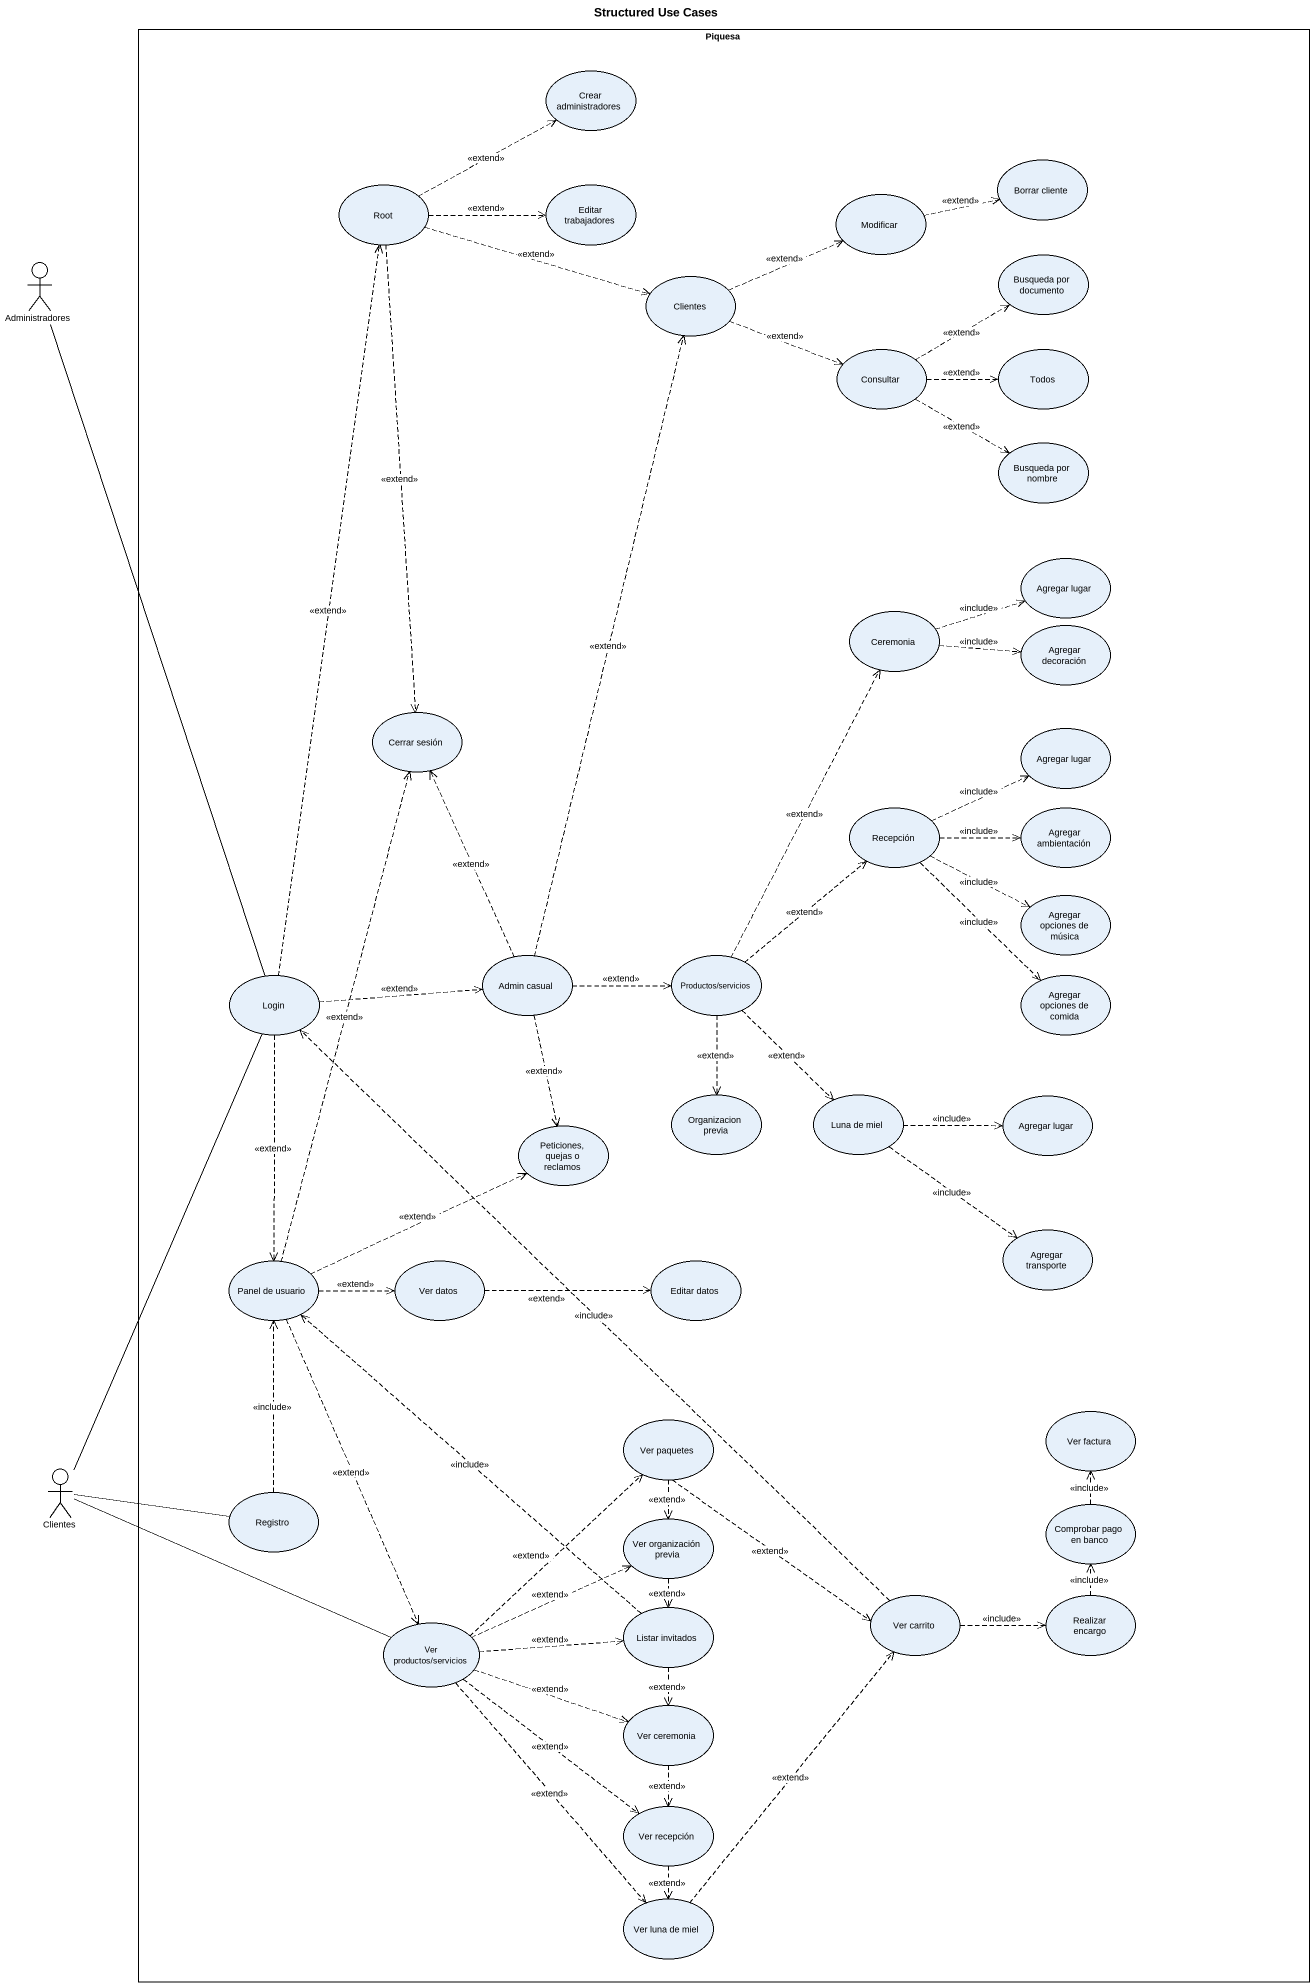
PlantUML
@startuml
title Structured Use Cases
rectangle Piquesa {
  usecase "Crear administradores" as Crear_administradores
  usecase "Borrar cliente" as Borrar_cliente
  usecase Root
  usecase "Editar trabajadores" as Editar_trabajadores
  usecase Modificar
  usecase Clientes
  usecase "Busqueda por documento" as Busqueda_por_documento
  usecase Consultar
  usecase Todos
  usecase "Busqueda por nombre" as Busqueda_por_nombre
  usecase "Agregar lugar" as Agregar_lugar
  usecase Ceremonia
  usecase "Agregar decoración" as Agregar_decoración
  usecase "Cerrar sesión" as Cerrar_sesión
  usecase "Agregar lugar" as Agregar_lugar_2
  usecase Recepción
  usecase "Agregar ambientación" as Agregar_ambientación
  usecase "Agregar opciones de música" as Agregar_opciones_de_música
  usecase Login
  usecase "Admin casual" as Admin_casual
  usecase "Productos/servicios" as Productos_servicios
  usecase "Agregar opciones de comida" as Agregar_opciones_de_comida
  usecase "Organizacion previa" as Organizacion_previa
  usecase "Luna de miel" as Luna_de_miel
  usecase "Agregar lugar" as Agregar_lugar_3
  usecase "Peticiones, quejas o reclamos" as Peticiones_quejas_o_reclamos
  usecase "Agregar transporte" as Agregar_transporte
  usecase "Panel de usuario" as Panel_de_usuario
  usecase "Ver datos" as Ver_datos
  usecase "Editar datos" as Editar_datos
  usecase "Ver factura" as Ver_factura
  usecase "Ver paquetes" as Ver_paquetes
  usecase Registro
  usecase "Ver organización previa" as Ver_organización_previa
  usecase "Comprobar pago en banco" as Comprobar_pago_en_banco
  usecase "Ver carrito" as Ver_carrito
  usecase "Realizar encargo" as Realizar_encargo
  usecase "Ver productos/servicios" as Ver_productos_servicios
  usecase "Listar invitados" as Listar_invitados
  usecase "Ver ceremonia" as Ver_ceremonia
  usecase "Ver recepción" as Ver_recepción
  usecase "Ver luna de miel" as Ver_luna_de_miel
}
actor Administradores
actor "Clientes" as Clientes_2
Root .right.> Crear_administradores : <<extend>>
Root .right.> Editar_trabajadores : <<extend>>
Root .right.> Clientes : <<extend>>
Root ..> Cerrar_sesión : <<extend>>
Modificar .right.> Borrar_cliente : <<extend>>
Administradores -- Login
Clientes .right.> Modificar : <<extend>>
Clientes .right.> Consultar : <<extend>>
Consultar .right.> Busqueda_por_documento : <<extend>>
Consultar .right.> Todos : <<extend>>
Consultar .right.> Busqueda_por_nombre : <<extend>>
Ceremonia .right.> Agregar_lugar : <<include>>
Ceremonia .right.> Agregar_decoración : <<include>>
Recepción .right.> Agregar_lugar_2 : <<include>>
Recepción .right.> Agregar_ambientación : <<include>>
Recepción .right.> Agregar_opciones_de_música : <<include>>
Recepción ..> Agregar_opciones_de_comida : <<include>>
Login .up.> Root : <<extend>>
Login .right.> Admin_casual : <<extend>>
Login ..> Panel_de_usuario : <<extend>>
Admin_casual .up.> Clientes : <<extend>>
Admin_casual .up.> Cerrar_sesión : <<extend>>
Admin_casual .right.> Productos_servicios : <<extend>>
Admin_casual ..> Peticiones_quejas_o_reclamos : <<extend>>
Productos_servicios .up.> Ceremonia : <<extend>>
Productos_servicios .up.> Recepción : <<extend>>
Productos_servicios ..> Organizacion_previa : <<extend>>
Productos_servicios ..> Luna_de_miel : <<extend>>
Luna_de_miel .right.> Agregar_lugar_3 : <<include>>
Luna_de_miel ..> Agregar_transporte : <<include>>
Panel_de_usuario .up.> Cerrar_sesión : <<extend>>
Panel_de_usuario .right.> Peticiones_quejas_o_reclamos : <<extend>>
Panel_de_usuario .right.> Ver_datos : <<extend>>
Panel_de_usuario ..> Ver_productos_servicios : <<extend>>
Ver_datos .right.> Editar_datos : <<extend>>
Ver_paquetes ..> Ver_organización_previa : <<extend>>
Ver_paquetes ..> Ver_carrito : <<extend>>
Clientes_2 -up- Login
Clientes_2 -right- Registro
Clientes_2 -right- Ver_productos_servicios
Registro .up.> Panel_de_usuario : <<include>>
Ver_organización_previa ..> Listar_invitados : <<extend>>
Comprobar_pago_en_banco .up.> Ver_factura : <<include>>
Ver_carrito .up.> Login : <<include>>
Ver_carrito .right.> Realizar_encargo : <<include>>
Realizar_encargo .up.> Comprobar_pago_en_banco : <<include>>
Ver_productos_servicios .up.> Ver_paquetes : <<extend>>
Ver_productos_servicios .right.> Ver_organización_previa : <<extend>>
Ver_productos_servicios .right.> Listar_invitados : <<extend>>
Ver_productos_servicios .right.> Ver_ceremonia : <<extend>>
Ver_productos_servicios ..> Ver_recepción : <<extend>>
Ver_productos_servicios ..> Ver_luna_de_miel : <<extend>>
Listar_invitados .up.> Panel_de_usuario : <<include>>
Listar_invitados ..> Ver_ceremonia : <<extend>>
Ver_ceremonia ..> Ver_recepción : <<extend>>
Ver_recepción ..> Ver_luna_de_miel : <<extend>>
Ver_luna_de_miel .up.> Ver_carrito : <<extend>>
@enduml
